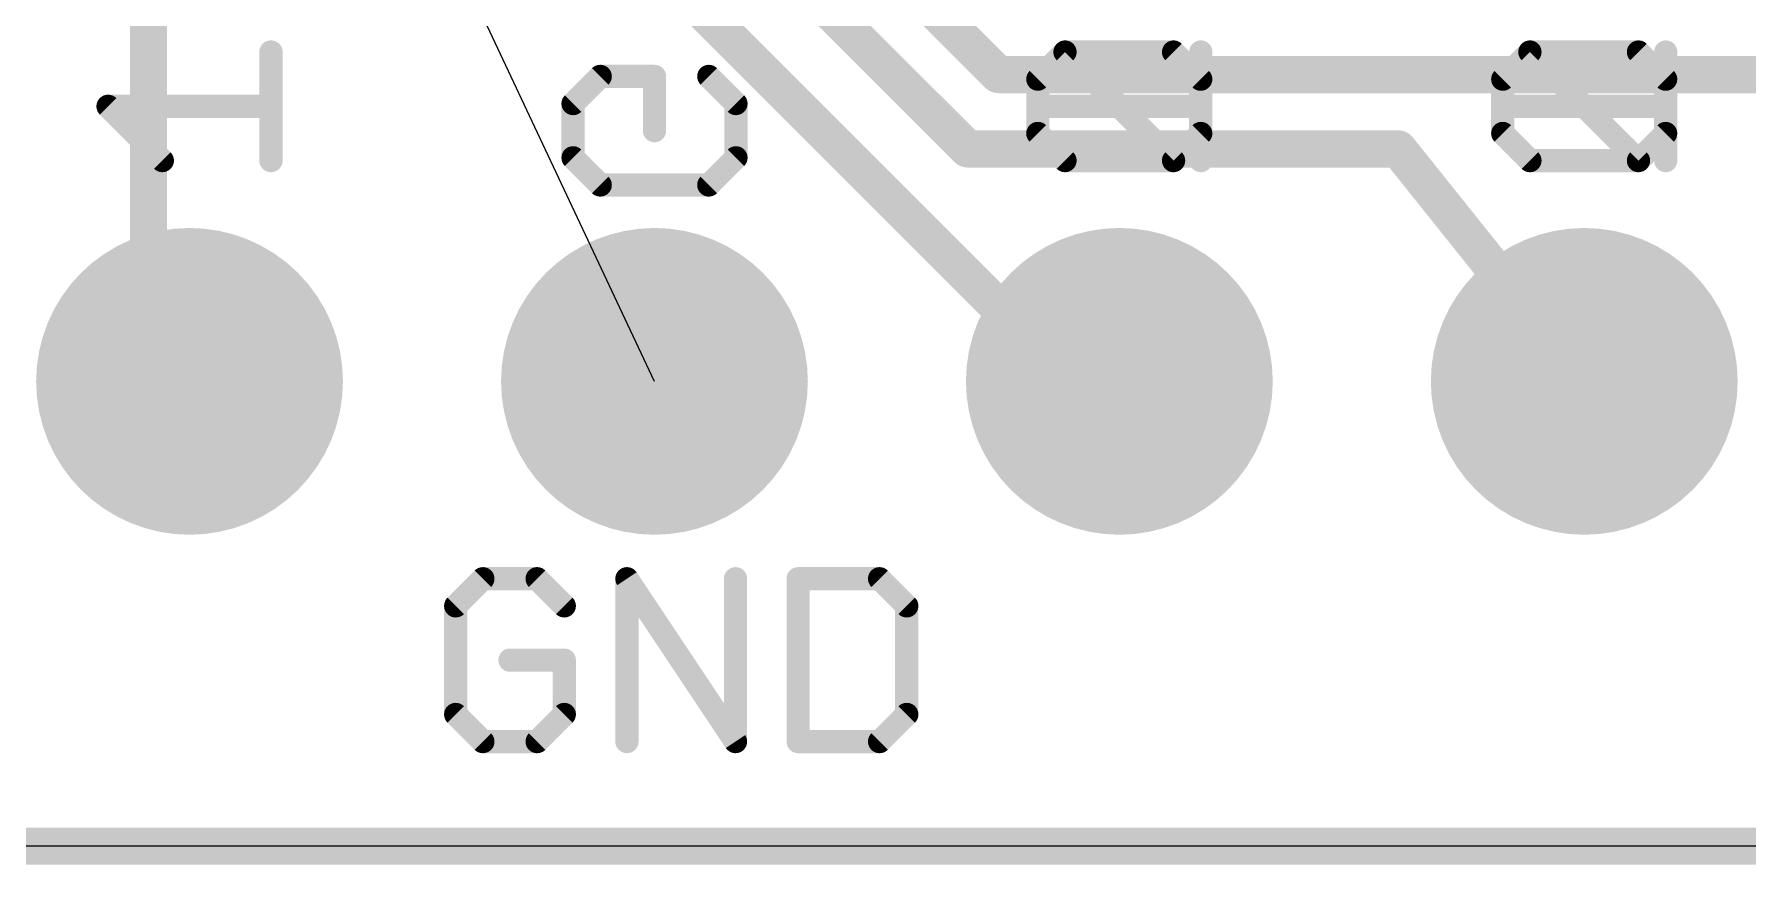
# Model space of a CAD drawing. Extents: x -9.6 to 36.6, y -0.1 to 28.5.
# Drawn here: x 11.85 to 21.21, y -0.1 to 4.44 of the extents above; entities that cross this region are included whole.
import ezdxf

# ---------------------------------------------------------------- set-up
doc = ezdxf.new("R2010")
doc.units = 0
for name, color, linetype in [('1', 12, 'CONTINUOUS'), ('16', 132, 'CONTINUOUS'), ('17', 110, 'CONTINUOUS'), ('19', 53, 'CONTINUOUS'), ('20', 53, 'CONTINUOUS'), ('21', 40, 'CONTINUOUS'), ('22', 253, 'CONTINUOUS')]:
    doc.layers.add(name, color=color, linetype=linetype)

# ---------------------------------------------------------------- blocks, each defined once
blk = doc.blocks.new('ROUNDP')
at = {"const_width": 0.5}
blk.add_lwpolyline([(0, -0.25, 1), (0, 0.25, 1), (0, -0.25)], format="xyb", dxfattribs=at)

msp = doc.modelspace()

# ---------------------------------------------------------------- linework, layer by layer
at = {"layer": '1', "const_width": 0.2032}
for points in [[(12.476, 6.008), (12.476, 3.018)], [(16.021, 5.315), (17.1196, 4.2164)], [(16.9513, 3.81), (15.6813, 5.08)], [(15.494, 4.572), (17.526, 2.54)], [(17.1196, 4.2164), (24.7396, 4.2164)], [(16.9513, 3.81), (19.304, 3.81)], [(19.304, 3.81), (20.32, 2.54)], [(12.476, 3.018), (12.7, 2.54)], [(17.526, 2.54), (17.78, 2.54)], [(30.48, 0), (0, 0)]]:
    msp.add_lwpolyline(points, dxfattribs=at)
at = {"layer": '1', "const_width": 0.1016}
for points in [[(17.1196, 4.2672, 1), (17.1196, 4.1656)], [(17.0837, 4.1805, 1), (17.1555, 4.2523)], [(16.9513, 3.8608, 1), (16.9513, 3.7592)], [(16.9153, 3.7741, 1), (16.9872, 3.8459)], [(19.3437, 3.8417, 1), (19.2643, 3.7783)], [(19.304, 3.7592, 1), (19.304, 3.8608)], [(12.522, 3.0396, 1), (12.43, 2.9964)], [(12.4252, 3.018, 1), (12.5268, 3.018)], [(17.526, 2.5908, 1), (17.526, 2.4892)], [(17.4901, 2.5041, 1), (17.5619, 2.5759)], [(17.78, 2.4892, 1), (17.78, 2.5908)], [(20.2803, 2.5083, 1), (20.3597, 2.5717)], [(12.654, 2.5184, 1), (12.746, 2.5616)]]:
    msp.add_lwpolyline(points, format="xyb", dxfattribs=at)
at = {"layer": '16', "const_width": 0.2032}
msp.add_lwpolyline([(30.48, 0), (0, 0)], dxfattribs=at)
at = {"layer": '19'}
msp.add_line((15.24, 2.54), (13.208, 6.858), dxfattribs=at)
at = {"layer": '20'}
msp.add_line((27.94, 0), (2.54, 0), dxfattribs=at)
at = {"layer": '21', "const_width": 0.127}
for points in [[(13.1445, 3.7465), (13.1445, 4.3397)], [(17.3347, 4.1914), (17.483, 4.3397)], [(17.483, 4.3397), (18.0762, 4.3397)], [(18.0762, 3.7465), (17.483, 4.3397)], [(18.0762, 4.3397), (18.2245, 4.1914)], [(19.8747, 4.1914), (20.023, 4.3397)], [(20.023, 4.3397), (20.6162, 4.3397)], [(20.6162, 3.7465), (20.023, 4.3397)], [(20.6162, 4.3397), (20.7645, 4.1914)], [(17.3347, 3.8948), (17.3347, 4.1914)], [(18.2245, 4.1914), (18.2245, 3.8948)], [(19.8747, 3.8948), (19.8747, 4.1914)], [(20.7645, 4.1914), (20.7645, 3.8948)], [(12.5513, 3.7465), (12.2547, 4.0431)], [(12.2547, 4.0431), (13.1445, 4.0431)], [(17.483, 3.7465), (17.3347, 3.8948)], [(18.2245, 3.8948), (18.0762, 3.7465)], [(20.023, 3.7465), (19.8747, 3.8948)], [(20.7645, 3.8948), (20.6162, 3.7465)], [(18.0762, 3.7465), (17.483, 3.7465)], [(20.6162, 3.7465), (20.023, 3.7465)], [(14.3025, 1.4613), (14.1542, 1.313)], [(14.5991, 1.4613), (14.3025, 1.4613)], [(14.7474, 1.313), (14.5991, 1.4613)], [(15.0897, 0.5715), (15.0897, 1.4613)], [(15.0897, 1.4613), (15.6829, 0.5715)], [(15.6829, 0.5715), (15.6829, 1.4613)], [(16.0253, 1.4613), (16.0253, 0.5715)], [(16.4701, 1.4613), (16.0253, 1.4613)], [(16.6184, 1.313), (16.4701, 1.4613)], [(14.1542, 1.313), (14.1542, 0.7198)], [(16.6184, 0.7198), (16.6184, 1.313)], [(14.7474, 1.0164), (14.4508, 1.0164)], [(14.7474, 0.7198), (14.7474, 1.0164)], [(14.1542, 0.7198), (14.3025, 0.5715)], [(14.5991, 0.5715), (14.7474, 0.7198)], [(16.4701, 0.5715), (16.6184, 0.7198)], [(14.3025, 0.5715), (14.5991, 0.5715)], [(16.0253, 0.5715), (16.4701, 0.5715)]]:
    msp.add_lwpolyline(points, dxfattribs=at)
at = {"layer": '21', "const_width": 0.0635}
for points in [[(13.1763, 4.3397, 1), (13.1128, 4.3397)], [(17.483, 4.3714, 1), (17.483, 4.3079)], [(17.5055, 4.3621, 1), (17.4606, 4.3172)], [(17.5055, 4.3172, 1), (17.4606, 4.3621)], [(18.0987, 4.3621, 1), (18.0538, 4.3172)], [(18.0762, 4.3079, 1), (18.0762, 4.3714)], [(20.023, 4.3714, 1), (20.023, 4.3079)], [(20.0455, 4.3621, 1), (20.0006, 4.3172)], [(20.0455, 4.3172, 1), (20.0006, 4.3621)], [(20.6387, 4.3621, 1), (20.5938, 4.3172)], [(20.6162, 4.3079, 1), (20.6162, 4.3714)], [(17.3665, 4.1914, 1), (17.303, 4.1914)], [(17.3123, 4.2138, 1), (17.3572, 4.1689)], [(18.2563, 4.1914, 1), (18.1928, 4.1914)], [(18.202, 4.1689, 1), (18.247, 4.2138)], [(19.9065, 4.1914, 1), (19.843, 4.1914)], [(19.8523, 4.2138, 1), (19.8972, 4.1689)], [(20.7963, 4.1914, 1), (20.7328, 4.1914)], [(20.742, 4.1689, 1), (20.787, 4.2138)], [(12.2547, 4.0748, 1), (12.2547, 4.0113)], [(12.2772, 4.0655, 1), (12.2323, 4.0206)], [(13.1445, 4.0113, 1), (13.1445, 4.0748)], [(17.3572, 3.9172, 1), (17.3123, 3.8723)], [(18.247, 3.8723, 1), (18.202, 3.9172)], [(19.8972, 3.9172, 1), (19.8523, 3.8723)], [(20.787, 3.8723, 1), (20.742, 3.9172)], [(17.303, 3.8948, 1), (17.3665, 3.8948)], [(18.1928, 3.8948, 1), (18.2563, 3.8948)], [(19.843, 3.8948, 1), (19.9065, 3.8948)], [(20.7328, 3.8948, 1), (20.7963, 3.8948)], [(12.5289, 3.724, 1), (12.5738, 3.769)], [(13.1128, 3.7465, 1), (13.1763, 3.7465)], [(17.483, 3.7783, 1), (17.483, 3.7147)], [(17.4606, 3.724, 1), (17.5055, 3.769)], [(18.0538, 3.769, 1), (18.0987, 3.724)], [(18.0538, 3.724, 1), (18.0987, 3.769)], [(18.0762, 3.7147, 1), (18.0762, 3.7783)], [(20.023, 3.7783, 1), (20.023, 3.7147)], [(20.0006, 3.724, 1), (20.0455, 3.769)], [(20.5938, 3.769, 1), (20.6387, 3.724)], [(20.5938, 3.724, 1), (20.6387, 3.769)], [(20.6162, 3.7147, 1), (20.6162, 3.7783)], [(14.3025, 1.493, 1), (14.3025, 1.4295)], [(14.325, 1.4388, 1), (14.2801, 1.4837)], [(14.6216, 1.4837, 1), (14.5766, 1.4388)], [(14.5991, 1.4295, 1), (14.5991, 1.493)], [(15.1215, 1.4613, 1), (15.058, 1.4613)], [(15.1162, 1.4789, 1), (15.0633, 1.4436)], [(15.7147, 1.4613, 1), (15.6512, 1.4613)], [(16.057, 1.4613, 1), (15.9935, 1.4613)], [(16.0253, 1.493, 1), (16.0253, 1.4295)], [(16.4926, 1.4837, 1), (16.4477, 1.4388)], [(16.4701, 1.4295, 1), (16.4701, 1.493)], [(14.186, 1.313, 1), (14.1225, 1.313)], [(14.1318, 1.3354, 1), (14.1767, 1.2905)], [(14.7249, 1.2905, 1), (14.7698, 1.3354)], [(16.6502, 1.313, 1), (16.5867, 1.313)], [(16.596, 1.2905, 1), (16.6409, 1.3354)], [(14.4508, 1.0481, 1), (14.4508, 0.9846)], [(14.7791, 1.0164, 1), (14.7156, 1.0164)], [(14.7474, 0.9846, 1), (14.7474, 1.0481)], [(14.1767, 0.7422, 1), (14.1318, 0.6973)], [(14.1225, 0.7198, 1), (14.186, 0.7198)], [(14.7156, 0.7198, 1), (14.7791, 0.7198)], [(14.7698, 0.6973, 1), (14.7249, 0.7422)], [(16.5867, 0.7198, 1), (16.6502, 0.7198)], [(16.6409, 0.6973, 1), (16.596, 0.7422)], [(14.3025, 0.6033, 1), (14.3025, 0.5397)], [(14.2801, 0.549, 1), (14.325, 0.594)], [(14.5766, 0.594, 1), (14.6216, 0.549)], [(14.5991, 0.5397, 1), (14.5991, 0.6033)], [(15.058, 0.5715, 1), (15.1215, 0.5715)], [(15.6512, 0.5715, 1), (15.7147, 0.5715)], [(15.6565, 0.5539, 1), (15.7093, 0.5891)], [(16.0253, 0.6033, 1), (16.0253, 0.5397)], [(15.9935, 0.5715, 1), (16.057, 0.5715)], [(16.4477, 0.594, 1), (16.4926, 0.549)], [(16.4701, 0.5397, 1), (16.4701, 0.6033)]]:
    msp.add_lwpolyline(points, format="xyb", dxfattribs=at)
at = {"layer": '22', "const_width": 0.127}
for points in [[(13.1453, 3.7465), (13.1453, 4.3397)], [(18.2253, 3.7465), (18.2253, 4.3397)], [(20.7653, 3.7465), (20.7653, 4.3397)], [(14.7955, 4.0581), (14.9438, 4.2064)], [(14.9438, 4.2064), (15.2404, 4.2064)], [(15.2404, 4.2064), (15.2404, 3.9098)], [(15.537, 4.2064), (15.6853, 4.0581)], [(14.7955, 3.7615), (14.7955, 4.0581)], [(15.6853, 4.0581), (15.6853, 3.7615)], [(12.2555, 4.0431), (13.1453, 4.0431)], [(17.3355, 4.0431), (18.2253, 4.0431)], [(19.8755, 4.0431), (20.7653, 4.0431)], [(14.9438, 3.6132), (14.7955, 3.7615)], [(15.6853, 3.7615), (15.537, 3.6132)], [(15.537, 3.6132), (14.9438, 3.6132)]]:
    msp.add_lwpolyline(points, dxfattribs=at)
at = {"layer": '22', "const_width": 0.0635}
for points in [[(13.177, 4.3397, 1), (13.1135, 4.3397)], [(18.257, 4.3397, 1), (18.1935, 4.3397)], [(20.797, 4.3397, 1), (20.7335, 4.3397)], [(14.9438, 4.2381, 1), (14.9438, 4.1746)], [(14.9662, 4.1839, 1), (14.9213, 4.2288)], [(15.2721, 4.2064, 1), (15.2086, 4.2064)], [(15.2404, 4.1746, 1), (15.2404, 4.2381)], [(15.5594, 4.2288, 1), (15.5145, 4.1839)], [(14.8273, 4.0581, 1), (14.7637, 4.0581)], [(15.717, 4.0581, 1), (15.6535, 4.0581)], [(12.2555, 4.0748, 1), (12.2555, 4.0113)], [(13.1453, 4.0113, 1), (13.1453, 4.0748)], [(14.773, 4.0806, 1), (14.818, 4.0356)], [(15.6628, 4.0356, 1), (15.7077, 4.0806)], [(17.3355, 4.0748, 1), (17.3355, 4.0113)], [(18.2253, 4.0113, 1), (18.2253, 4.0748)], [(19.8755, 4.0748, 1), (19.8755, 4.0113)], [(20.7653, 4.0113, 1), (20.7653, 4.0748)], [(15.2086, 3.9098, 1), (15.2721, 3.9098)], [(13.1135, 3.7465, 1), (13.177, 3.7465)], [(14.7637, 3.7615, 1), (14.8273, 3.7615)], [(14.818, 3.784, 1), (14.773, 3.7391)], [(15.6535, 3.7615, 1), (15.717, 3.7615)], [(15.7077, 3.7391, 1), (15.6628, 3.784)], [(18.1935, 3.7465, 1), (18.257, 3.7465)], [(20.7335, 3.7465, 1), (20.797, 3.7465)], [(14.9438, 3.645, 1), (14.9438, 3.5815)], [(14.9213, 3.5908, 1), (14.9662, 3.6357)], [(15.5145, 3.6357, 1), (15.5594, 3.5908)], [(15.537, 3.5815, 1), (15.537, 3.645)]]:
    msp.add_lwpolyline(points, format="xyb", dxfattribs=at)

# ---------------------------------------------------------------- block references
at = {"layer": '17', "xscale": 1.6764, "yscale": 1.6764, "rotation": 270}
for p in [(12.7, 2.54), (12.7, 2.54), (15.24, 2.54), (15.24, 2.54), (17.78, 2.54), (17.78, 2.54), (20.32, 2.54), (20.32, 2.54)]:
    msp.add_blockref('ROUNDP', p, dxfattribs=at)

doc.saveas('drawing.dxf')
